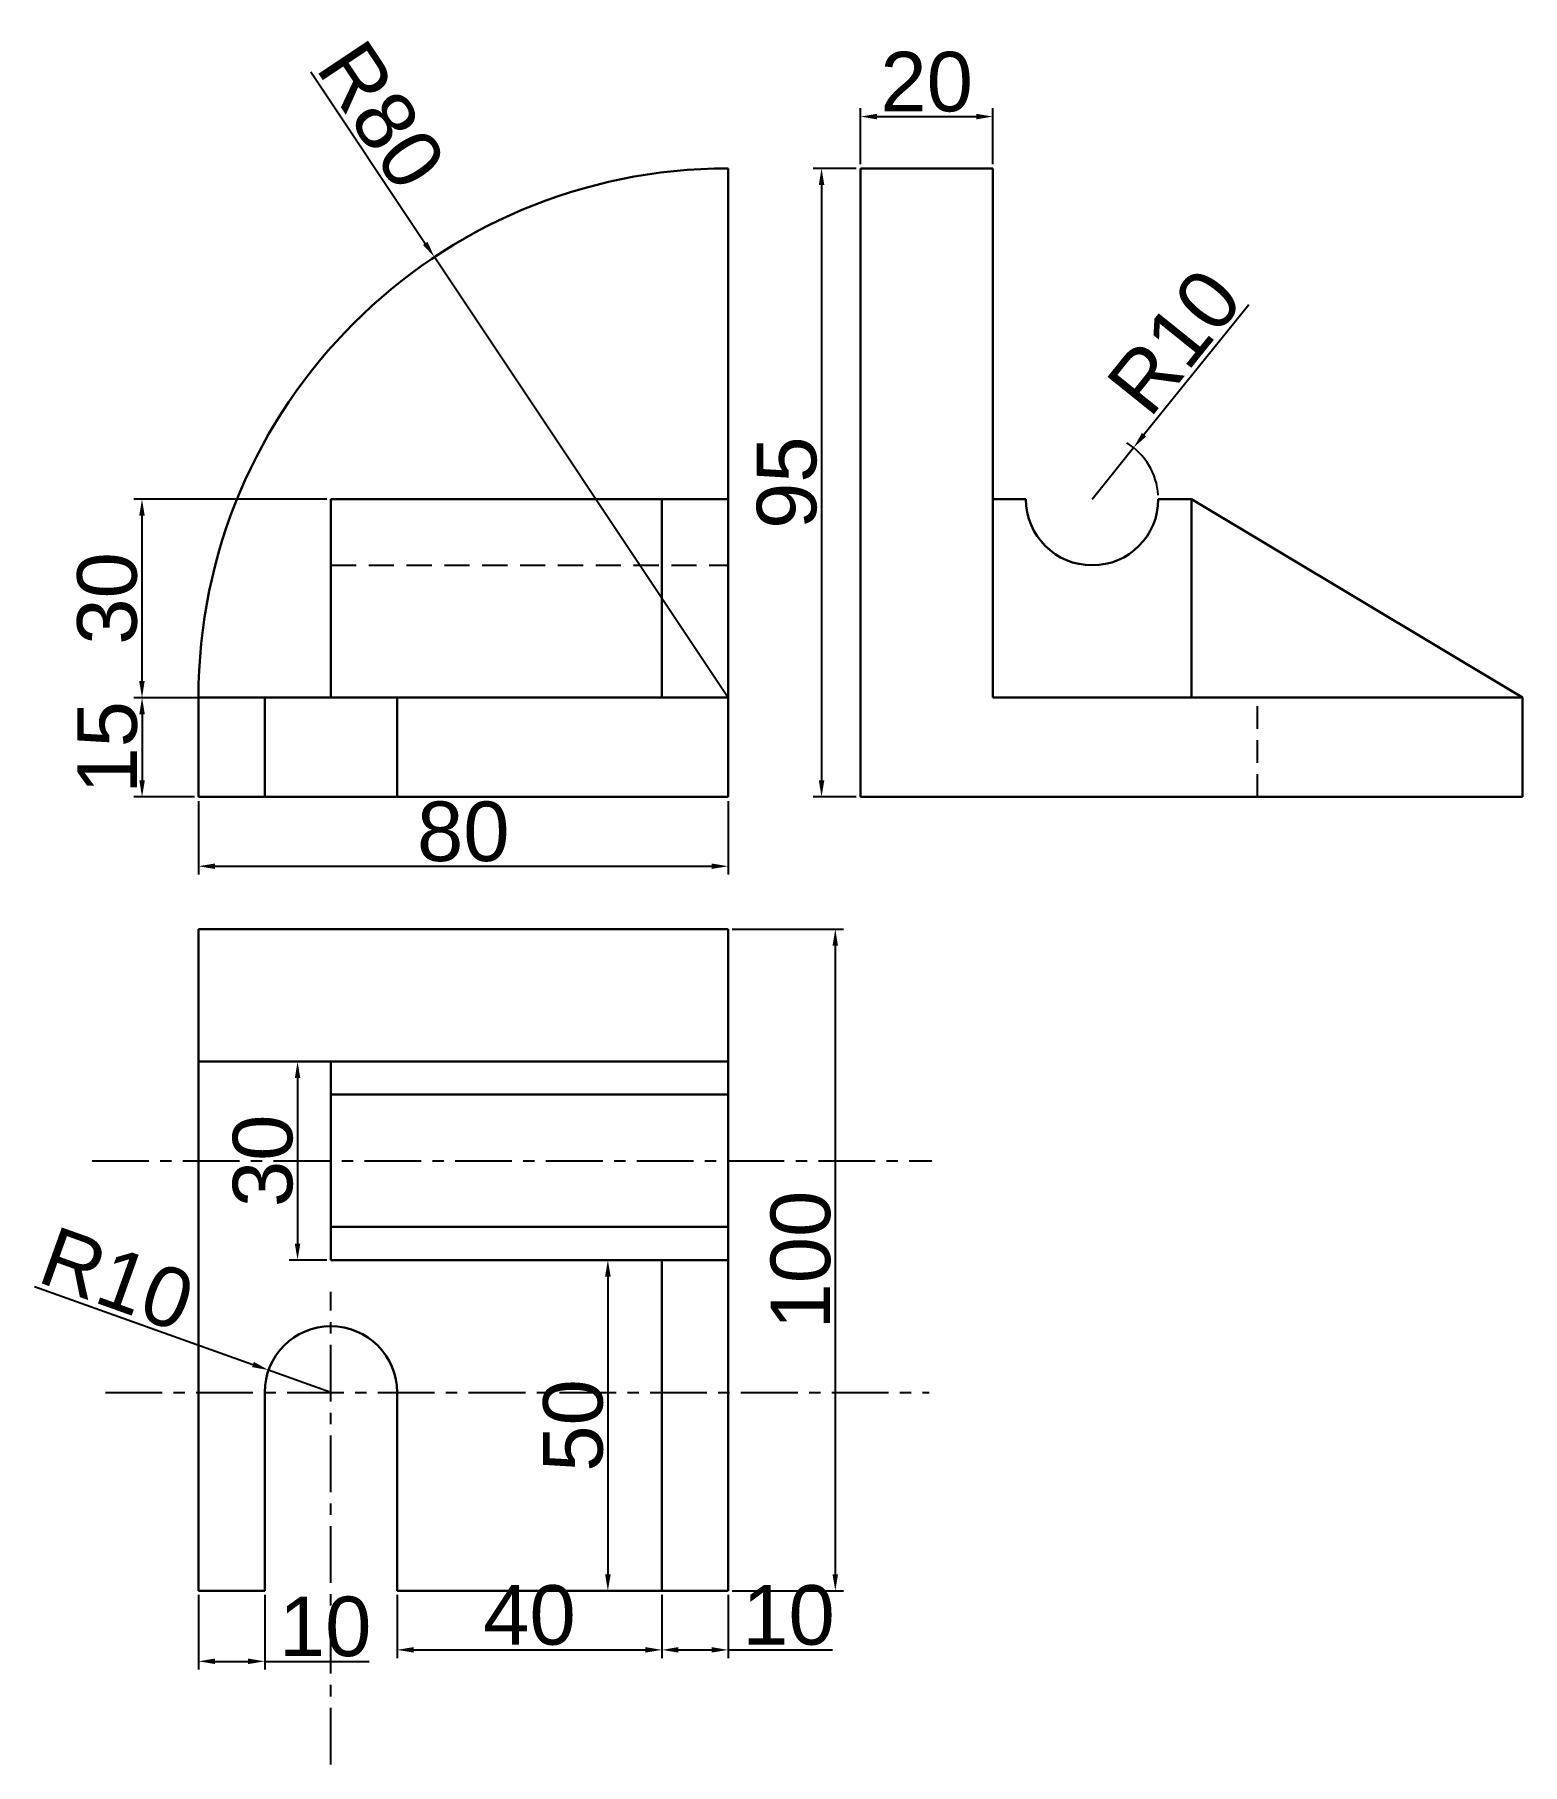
# Model space of a CAD drawing. Header units: millimetres. Extents: x 2477 to 2702, y 1424 to 1685.
import ezdxf

# ---------------------------------------------------------------- set-up
doc = ezdxf.new("R2010")
doc.units = ezdxf.units.MM
doc.header["$LTSCALE"] = 0.3
doc.linetypes.add('CENTER', pattern=[50.8, 31.75, -6.35, 6.35, -6.35])
doc.linetypes.add('DASHED', pattern=[19.05, 12.7, -6.35])
doc.styles.get("Standard").update_dxf_attribs({"font": 'arial.ttf'})
doc.dimstyles.new('ISO-25', dxfattribs={"dimtxt": 9, "dimasz": 2.5, "dimexe": 1.25, "dimexo": 0.625, "dimtad": 1, "dimtxsty": 'Standard', "dimcen": 2.5, "dimadec": 0, "dimazin": 0, "dimtfac": 1, "dimtmove": 0, "dimatfit": 3, "dimfxl": 1, "dimarcsym": 0})

# ---------------------------------------------------------------- blocks, each defined once
blk = doc.blocks.new('*D1')
at = {"color": 0, "lineweight": -2, "ltscale": 0.9, "transparency": 16777216}
for p, q in [((2518.81, 1679.52), (2536.09, 1653.59)), ((2581.83, 1584.93), (2537.47, 1651.51))]:
    blk.add_line(p, q, dxfattribs=at)
at = {"color": 0, "ltscale": 0.9, "transparency": 16777216}
blk.add_solid([(2536.43, 1653.83), (2535.74, 1653.36), (2537.47, 1651.51)], dxfattribs=at)
at = {"layer": 'Defpoints', "color": 0, "ltscale": 0.9, "transparency": 16777216}
for p in [(2537.47, 1651.51), (2581.83, 1584.93)]:
    blk.add_point(p, dxfattribs=at)
at = {"color": 0, "ltscale": 0.9, "transparency": 16777216, "insert": (2529.46, 1672.96), "char_height": 9, "attachment_point": 5, "rotation": 303.6711}
blk.add_mtext('R80', dxfattribs=at)
blk = doc.blocks.new('*D2')
at = {"color": 0, "lineweight": -2, "ltscale": 0.9, "transparency": 16777216}
for p, q in [((2477.07, 1495.94), (2510.06, 1484.14)), ((2521.83, 1479.93), (2512.41, 1483.3))]:
    blk.add_line(p, q, dxfattribs=at)
at = {"color": 0, "ltscale": 0.9, "transparency": 16777216}
blk.add_solid([(2510.2, 1484.54), (2509.92, 1483.75), (2512.41, 1483.3)], dxfattribs=at)
at = {"layer": 'Defpoints', "color": 0, "ltscale": 0.9, "transparency": 16777216}
for p in [(2512.41, 1483.3), (2521.83, 1479.93)]:
    blk.add_point(p, dxfattribs=at)
at = {"color": 0, "ltscale": 0.9, "transparency": 16777216, "insert": (2489.53, 1497.03), "char_height": 9, "attachment_point": 5, "rotation": 340.3279}
blk.add_mtext('R10', dxfattribs=at)
blk = doc.blocks.new('*D3')
at = {"color": 0, "lineweight": -2, "ltscale": 0.9, "transparency": 16777216}
for p, q in [((2660.48, 1644.32), (2644.66, 1624.67)), ((2636.83, 1614.93), (2643.1, 1622.73))]:
    blk.add_line(p, q, dxfattribs=at)
blk.add_arc((2636.83, 1614.93), 10, 3.581, 58.3337, dxfattribs=at)
at = {"color": 0, "ltscale": 0.9, "transparency": 16777216}
blk.add_solid([(2644.34, 1624.93), (2644.99, 1624.41), (2643.1, 1622.73)], dxfattribs=at)
at = {"layer": 'Defpoints', "color": 0, "ltscale": 0.9, "transparency": 16777216}
for p in [(2643.1, 1622.73), (2636.83, 1614.93)]:
    blk.add_point(p, dxfattribs=at)
at = {"color": 0, "ltscale": 0.9, "transparency": 16777216, "insert": (2649.29, 1638.74), "char_height": 9, "attachment_point": 5, "rotation": 51.1718}
blk.add_mtext('R10', dxfattribs=at)
blk = doc.blocks.new('*D4')
at = {"color": 0, "lineweight": -2, "ltscale": 0.9, "transparency": 16777216}
for p, q in [((2501.83, 1569.31), (2501.83, 1558.2)), ((2581.83, 1569.31), (2581.83, 1558.2)), ((2504.33, 1559.45), (2579.33, 1559.45))]:
    blk.add_line(p, q, dxfattribs=at)
at = {"color": 0, "ltscale": 0.9, "transparency": 16777216}
for points in [[(2504.33, 1559.87), (2504.33, 1559.04), (2501.83, 1559.45)], [(2579.33, 1559.87), (2579.33, 1559.04), (2581.83, 1559.45)]]:
    blk.add_solid(points, dxfattribs=at)
at = {"layer": 'Defpoints', "color": 0, "ltscale": 0.9, "transparency": 16777216}
for p in [(2501.83, 1569.93), (2581.83, 1569.93), (2581.83, 1559.45)]:
    blk.add_point(p, dxfattribs=at)
at = {"color": 0, "ltscale": 0.9, "transparency": 16777216, "insert": (2541.83, 1564.67), "char_height": 9, "attachment_point": 5}
blk.add_mtext('80', dxfattribs=at)
blk = doc.blocks.new('*D5')
at = {"color": 0, "lineweight": -2, "ltscale": 0.9, "transparency": 16777216}
for p, q in [((2601.2, 1664.93), (2594.7, 1664.93)), ((2595.95, 1662.43), (2595.95, 1572.43)), ((2601.2, 1569.93), (2594.7, 1569.93))]:
    blk.add_line(p, q, dxfattribs=at)
at = {"color": 0, "ltscale": 0.9, "transparency": 16777216}
for points in [[(2595.54, 1662.43), (2596.37, 1662.43), (2595.95, 1664.93)], [(2595.54, 1572.43), (2596.37, 1572.43), (2595.95, 1569.93)]]:
    blk.add_solid(points, dxfattribs=at)
at = {"layer": 'Defpoints', "color": 0, "ltscale": 0.9, "transparency": 16777216}
for p in [(2601.83, 1664.93), (2595.95, 1569.93), (2601.83, 1569.93)]:
    blk.add_point(p, dxfattribs=at)
at = {"color": 0, "ltscale": 0.9, "transparency": 16777216, "insert": (2590.73, 1617.43), "char_height": 9, "attachment_point": 5, "rotation": 90}
blk.add_mtext('95', dxfattribs=at)
blk = doc.blocks.new('*D6')
at = {"color": 0, "lineweight": -2, "ltscale": 0.9, "transparency": 16777216}
for p, q in [((2582.45, 1549.93), (2599.28, 1549.93)), ((2598.03, 1547.43), (2598.03, 1452.43)), ((2582.45, 1449.93), (2599.28, 1449.93))]:
    blk.add_line(p, q, dxfattribs=at)
at = {"color": 0, "ltscale": 0.9, "transparency": 16777216}
for points in [[(2597.61, 1547.43), (2598.44, 1547.43), (2598.03, 1549.93)], [(2597.61, 1452.43), (2598.44, 1452.43), (2598.03, 1449.93)]]:
    blk.add_solid(points, dxfattribs=at)
at = {"layer": 'Defpoints', "color": 0, "ltscale": 0.9, "transparency": 16777216}
for p in [(2581.83, 1549.93), (2581.83, 1449.93), (2598.03, 1449.93)]:
    blk.add_point(p, dxfattribs=at)
at = {"color": 0, "ltscale": 0.9, "transparency": 16777216, "insert": (2592.81, 1499.93), "char_height": 9, "attachment_point": 5, "rotation": 90}
blk.add_mtext('100', dxfattribs=at)
blk = doc.blocks.new('*D7')
at = {"color": 0, "lineweight": -2, "ltscale": 0.9, "transparency": 16777216}
for p, q in [((2501.2, 1584.93), (2492.05, 1584.93)), ((2493.3, 1582.43), (2493.3, 1572.43)), ((2501.2, 1569.93), (2492.05, 1569.93))]:
    blk.add_line(p, q, dxfattribs=at)
at = {"color": 0, "ltscale": 0.9, "transparency": 16777216}
for points in [[(2492.89, 1582.43), (2493.72, 1582.43), (2493.3, 1584.93)], [(2492.89, 1572.43), (2493.72, 1572.43), (2493.3, 1569.93)]]:
    blk.add_solid(points, dxfattribs=at)
at = {"layer": 'Defpoints', "color": 0, "ltscale": 0.9, "transparency": 16777216}
for p in [(2501.83, 1584.93), (2493.3, 1569.93), (2501.83, 1569.93)]:
    blk.add_point(p, dxfattribs=at)
at = {"color": 0, "ltscale": 0.9, "transparency": 16777216, "insert": (2488.08, 1577.43), "char_height": 9, "attachment_point": 5, "rotation": 90}
blk.add_mtext('15', dxfattribs=at)
blk = doc.blocks.new('*D9')
at = {"color": 0, "lineweight": -2, "ltscale": 0.9, "transparency": 16777216}
for p, q in [((2521.2, 1529.93), (2515.54, 1529.93)), ((2516.79, 1527.43), (2516.79, 1502.43)), ((2521.2, 1499.93), (2515.54, 1499.93))]:
    blk.add_line(p, q, dxfattribs=at)
at = {"color": 0, "ltscale": 0.9, "transparency": 16777216}
for points in [[(2516.38, 1527.43), (2517.21, 1527.43), (2516.79, 1529.93)], [(2516.38, 1502.43), (2517.21, 1502.43), (2516.79, 1499.93)]]:
    blk.add_solid(points, dxfattribs=at)
at = {"layer": 'Defpoints', "color": 0, "ltscale": 0.9, "transparency": 16777216}
for p in [(2521.83, 1529.93), (2516.79, 1499.93), (2521.83, 1499.93)]:
    blk.add_point(p, dxfattribs=at)
at = {"color": 0, "ltscale": 0.9, "transparency": 16777216, "insert": (2511.57, 1514.93), "char_height": 9, "attachment_point": 5, "rotation": 90}
blk.add_mtext('30', dxfattribs=at)
blk = doc.blocks.new('*D10')
at = {"color": 0, "lineweight": -2, "ltscale": 0.9, "transparency": 16777216}
for p, q in [((2601.83, 1665.56), (2601.83, 1674.01)), ((2621.83, 1665.56), (2621.83, 1674.01)), ((2604.33, 1672.76), (2619.33, 1672.76))]:
    blk.add_line(p, q, dxfattribs=at)
at = {"color": 0, "ltscale": 0.9, "transparency": 16777216}
for points in [[(2604.33, 1673.17), (2604.33, 1672.34), (2601.83, 1672.76)], [(2619.33, 1673.17), (2619.33, 1672.34), (2621.83, 1672.76)]]:
    blk.add_solid(points, dxfattribs=at)
at = {"layer": 'Defpoints', "color": 0, "ltscale": 0.9, "transparency": 16777216}
for p in [(2621.83, 1672.76), (2601.83, 1664.93), (2621.83, 1664.93)]:
    blk.add_point(p, dxfattribs=at)
at = {"color": 0, "ltscale": 0.9, "transparency": 16777216, "insert": (2611.83, 1677.98), "char_height": 9, "attachment_point": 5}
blk.add_mtext('20', dxfattribs=at)
blk = doc.blocks.new('*D11')
at = {"color": 0, "lineweight": -2, "ltscale": 0.9, "transparency": 16777216}
for p, q in [((2521.2, 1614.93), (2492.04, 1614.93)), ((2493.29, 1612.43), (2493.29, 1587.43)), ((2516.2, 1584.93), (2492.04, 1584.93))]:
    blk.add_line(p, q, dxfattribs=at)
at = {"color": 0, "ltscale": 0.9, "transparency": 16777216}
for points in [[(2492.87, 1612.43), (2493.7, 1612.43), (2493.29, 1614.93)], [(2492.87, 1587.43), (2493.7, 1587.43), (2493.29, 1584.93)]]:
    blk.add_solid(points, dxfattribs=at)
at = {"layer": 'Defpoints', "color": 0, "ltscale": 0.9, "transparency": 16777216}
for p in [(2521.83, 1614.93), (2493.29, 1584.93), (2516.83, 1584.93)]:
    blk.add_point(p, dxfattribs=at)
at = {"color": 0, "ltscale": 0.9, "transparency": 16777216, "insert": (2488.06, 1599.93), "char_height": 9, "attachment_point": 5, "rotation": 90}
blk.add_mtext('30', dxfattribs=at)
blk = doc.blocks.new('*D12')
at = {"color": 0, "lineweight": -2, "ltscale": 0.9, "transparency": 16777216}
for p, q in [((2571.83, 1449.31), (2571.83, 1439.76)), ((2581.83, 1449.31), (2581.83, 1439.76)), ((2574.33, 1441.01), (2579.33, 1441.01)), ((2581.83, 1441.01), (2597.59, 1441.01))]:
    blk.add_line(p, q, dxfattribs=at)
at = {"color": 0, "ltscale": 0.9, "transparency": 16777216}
for points in [[(2574.33, 1441.43), (2574.33, 1440.6), (2571.83, 1441.01)], [(2579.33, 1441.43), (2579.33, 1440.6), (2581.83, 1441.01)]]:
    blk.add_solid(points, dxfattribs=at)
at = {"layer": 'Defpoints', "color": 0, "ltscale": 0.9, "transparency": 16777216}
for p in [(2571.83, 1449.93), (2581.83, 1449.93), (2581.83, 1441.01)]:
    blk.add_point(p, dxfattribs=at)
at = {"color": 0, "ltscale": 0.9, "transparency": 16777216, "insert": (2590.96, 1446.23), "char_height": 9, "attachment_point": 5}
blk.add_mtext('10', dxfattribs=at)
blk = doc.blocks.new('*D13')
at = {"color": 0, "lineweight": -2, "ltscale": 0.9, "transparency": 16777216}
for p, q in [((2531.83, 1449.31), (2531.83, 1439.76)), ((2571.83, 1449.31), (2571.83, 1439.76)), ((2534.33, 1441.01), (2569.33, 1441.01))]:
    blk.add_line(p, q, dxfattribs=at)
at = {"color": 0, "ltscale": 0.9, "transparency": 16777216}
for points in [[(2534.33, 1441.43), (2534.33, 1440.6), (2531.83, 1441.01)], [(2569.33, 1441.43), (2569.33, 1440.6), (2571.83, 1441.01)]]:
    blk.add_solid(points, dxfattribs=at)
at = {"layer": 'Defpoints', "color": 0, "ltscale": 0.9, "transparency": 16777216}
for p in [(2531.83, 1449.93), (2571.83, 1449.93), (2571.83, 1441.01)]:
    blk.add_point(p, dxfattribs=at)
at = {"color": 0, "ltscale": 0.9, "transparency": 16777216, "insert": (2551.83, 1446.23), "char_height": 9, "attachment_point": 5}
blk.add_mtext('40', dxfattribs=at)
blk = doc.blocks.new('*D14')
at = {"color": 0, "lineweight": -2, "ltscale": 0.9, "transparency": 16777216}
for p, q in [((2501.83, 1449.31), (2501.83, 1438.03)), ((2511.83, 1449.31), (2511.83, 1438.03)), ((2504.33, 1439.28), (2509.33, 1439.28)), ((2511.83, 1439.28), (2527.59, 1439.28))]:
    blk.add_line(p, q, dxfattribs=at)
at = {"color": 0, "ltscale": 0.9, "transparency": 16777216}
for points in [[(2504.33, 1439.7), (2504.33, 1438.87), (2501.83, 1439.28)], [(2509.33, 1439.7), (2509.33, 1438.87), (2511.83, 1439.28)]]:
    blk.add_solid(points, dxfattribs=at)
at = {"layer": 'Defpoints', "color": 0, "ltscale": 0.9, "transparency": 16777216}
for p in [(2501.83, 1449.93), (2511.83, 1449.93), (2511.83, 1439.28)]:
    blk.add_point(p, dxfattribs=at)
at = {"color": 0, "ltscale": 0.9, "transparency": 16777216, "insert": (2520.96, 1444.5), "char_height": 9, "attachment_point": 5}
blk.add_mtext('10', dxfattribs=at)
blk = doc.blocks.new('*D15')
at = {"color": 0, "lineweight": -2, "ltscale": 0.9, "transparency": 16777216}
for p, q in [((2571.2, 1499.93), (2562.42, 1499.93)), ((2563.67, 1497.43), (2563.67, 1452.43)), ((2571.2, 1449.93), (2562.42, 1449.93))]:
    blk.add_line(p, q, dxfattribs=at)
at = {"color": 0, "ltscale": 0.9, "transparency": 16777216}
for points in [[(2563.25, 1497.43), (2564.09, 1497.43), (2563.67, 1499.93)], [(2563.25, 1452.43), (2564.09, 1452.43), (2563.67, 1449.93)]]:
    blk.add_solid(points, dxfattribs=at)
at = {"layer": 'Defpoints', "color": 0, "ltscale": 0.9, "transparency": 16777216}
for p in [(2571.83, 1499.93), (2563.67, 1449.93), (2571.83, 1449.93)]:
    blk.add_point(p, dxfattribs=at)
at = {"color": 0, "ltscale": 0.9, "transparency": 16777216, "insert": (2558.45, 1474.93), "char_height": 9, "attachment_point": 5, "rotation": 90}
blk.add_mtext('50', dxfattribs=at)

msp = doc.modelspace()

# ---------------------------------------------------------------- linework, layer by layer
at = {"lineweight": 30}
for p, q in [((2581.826, 1584.935), (2581.826, 1664.935)), ((2521.826, 1584.935), (2521.826, 1614.935)), ((2521.826, 1614.935), (2581.826, 1614.935)), ((2581.826, 1614.935), (2571.826, 1614.935)), ((2571.826, 1614.935), (2571.826, 1584.935)), ((2501.826, 1569.935), (2501.826, 1584.935)), ((2501.826, 1584.935), (2581.826, 1584.935)), ((2501.826, 1584.935), (2511.826, 1584.935)), ((2511.826, 1584.935), (2511.826, 1569.935)), ((2511.826, 1584.935), (2521.826, 1584.935)), ((2531.826, 1584.935), (2531.826, 1569.935)), ((2581.826, 1569.935), (2581.826, 1584.935)), ((2501.826, 1569.935), (2581.826, 1569.935))]:
    msp.add_line(p, q, dxfattribs=at)
at = {"lineweight": 30, "ltscale": 0.9}
for p, q in [((2601.826, 1569.935), (2601.826, 1664.935)), ((2601.826, 1664.935), (2621.826, 1664.935)), ((2621.826, 1664.935), (2621.826, 1584.935)), ((2621.826, 1614.935), (2626.826, 1614.935)), ((2646.826, 1614.935), (2651.826, 1614.935)), ((2651.826, 1614.935), (2651.826, 1584.935)), ((2651.826, 1614.935), (2701.826, 1584.935)), ((2621.826, 1584.935), (2701.826, 1584.935)), ((2701.826, 1584.935), (2701.826, 1569.935)), ((2701.826, 1569.935), (2601.826, 1569.935)), ((2581.826, 1549.935), (2501.826, 1549.935)), ((2501.826, 1549.935), (2501.826, 1449.935)), ((2581.826, 1549.935), (2581.826, 1449.935)), ((2521.826, 1529.935), (2501.826, 1529.935)), ((2521.826, 1499.935), (2521.826, 1529.935)), ((2521.826, 1529.935), (2581.826, 1529.935)), ((2521.826, 1524.935), (2581.826, 1524.935)), ((2521.826, 1504.935), (2581.826, 1504.935)), ((2521.826, 1499.935), (2581.826, 1499.935)), ((2571.826, 1449.935), (2571.826, 1499.935)), ((2511.826, 1449.935), (2511.826, 1479.935)), ((2511.826, 1479.935), (2511.826, 1449.935)), ((2531.826, 1479.935), (2531.826, 1449.935)), ((2511.826, 1449.935), (2501.826, 1449.935)), ((2581.826, 1449.935), (2531.826, 1449.935)), ((2581.826, 1449.935), (2571.826, 1449.935)), ((2581.826, 1449.935), (2576.826, 1449.935))]:
    msp.add_line(p, q, dxfattribs=at)
at = {"linetype": 'DASHED'}
msp.add_line((2521.826, 1604.935), (2581.826, 1604.935), dxfattribs=at)
at = {"linetype": 'DASHED', "ltscale": 0.9}
msp.add_line((2661.826, 1569.935), (2661.826, 1584.935), dxfattribs=at)
at = {"linetype": 'CENTER', "ltscale": 0.9}
for p, q in [((2485.742, 1514.935), (2612.609, 1514.935)), ((2521.826, 1423.702), (2521.826, 1495.113)), ((2487.768, 1479.935), (2612.191, 1479.935))]:
    msp.add_line(p, q, dxfattribs=at)
at = {"ltscale": 0.9}
msp.add_line((2511.826, 1449.935), (2511.826, 1479.935), dxfattribs=at)
at = {"lineweight": 30}
msp.add_arc((2581.826, 1584.935), 80, 90, 180, dxfattribs=at)
at = {"lineweight": 30, "ltscale": 0.9}
for centre, start, end in [((2636.826, 1614.935), 180, 0), ((2521.826, 1479.935), 0, 180)]:
    msp.add_arc(centre, 10, start, end, dxfattribs=at)

# ---------------------------------------------------------------- dimensions: what is measured, and where the dimension line sits
at = {"ltscale": 0.9}
for center, mpoint, picture, middle in [((2581.826, 1584.935), (2537.472, 1651.514), '*D1', (2525.113, 1670.066)), ((2521.826, 1479.935), (2512.41, 1483.301), '*D2', (2487.768, 1492.111))]:
    dim = msp.add_radius_dim(center=center, mpoint=mpoint, dimstyle='ISO-25', dxfattribs=at)
    dim.commit()
    dim.dimension.update_dxf_attribs({"geometry": picture, "text_midpoint": middle, "dimtype": 164})
for base, p1, p2, picture, middle in [((2621.826, 1672.755), (2601.826, 1664.935), (2621.826, 1664.935), '*D10', (2611.826, 1677.975)), ((2581.826, 1559.454), (2501.826, 1569.935), (2581.826, 1569.935), '*D4', (2541.826, 1564.674)), ((2571.826, 1441.014), (2531.826, 1449.935), (2571.826, 1449.935), '*D13', (2551.826, 1446.234)), ((2581.826, 1441.014), (2571.826, 1449.935), (2581.826, 1449.935), '*D12', (2590.958, 1446.234)), ((2511.826, 1439.282), (2501.826, 1449.935), (2511.826, 1449.935), '*D14', (2520.958, 1444.502))]:
    dim = msp.add_linear_dim(base=base, p1=p1, p2=p2, dimstyle='ISO-25', dxfattribs=at)
    dim.commit()
    dim.dimension.update_dxf_attribs({"geometry": picture, "text_midpoint": middle})
for base, p1, p2, picture, middle in [((2595.954, 1569.935), (2601.826, 1664.935), (2601.826, 1569.935), '*D5', (2590.734, 1617.435)), ((2493.286, 1584.935), (2521.826, 1614.935), (2516.826, 1584.935), '*D11', (2488.063, 1599.935)), ((2493.303, 1569.935), (2501.826, 1584.935), (2501.826, 1569.935), '*D7', (2488.083, 1577.435)), ((2598.027, 1449.935), (2581.826, 1549.935), (2581.826, 1449.935), '*D6', (2592.807, 1499.935)), ((2516.792, 1499.935), (2521.826, 1529.935), (2521.826, 1499.935), '*D9', (2511.569, 1514.935)), ((2563.669, 1449.935), (2571.826, 1499.935), (2571.826, 1449.935), '*D15', (2558.448, 1474.935))]:
    dim = msp.add_linear_dim(base=base, p1=p1, p2=p2, angle=90, dimstyle='ISO-25', dxfattribs=at)
    dim.commit()
    dim.dimension.update_dxf_attribs({"geometry": picture, "text_midpoint": middle})
dim = msp.add_radius_dim(center=(2636.826, 1614.935), mpoint=(2643.096, 1622.725), dimstyle='ISO-25', dxfattribs=at)
dim.commit()
dim.dimension.update_dxf_attribs({"geometry": '*D3', "text_midpoint": (2649.289, 1638.745)})

doc.saveas('drawing.dxf')
